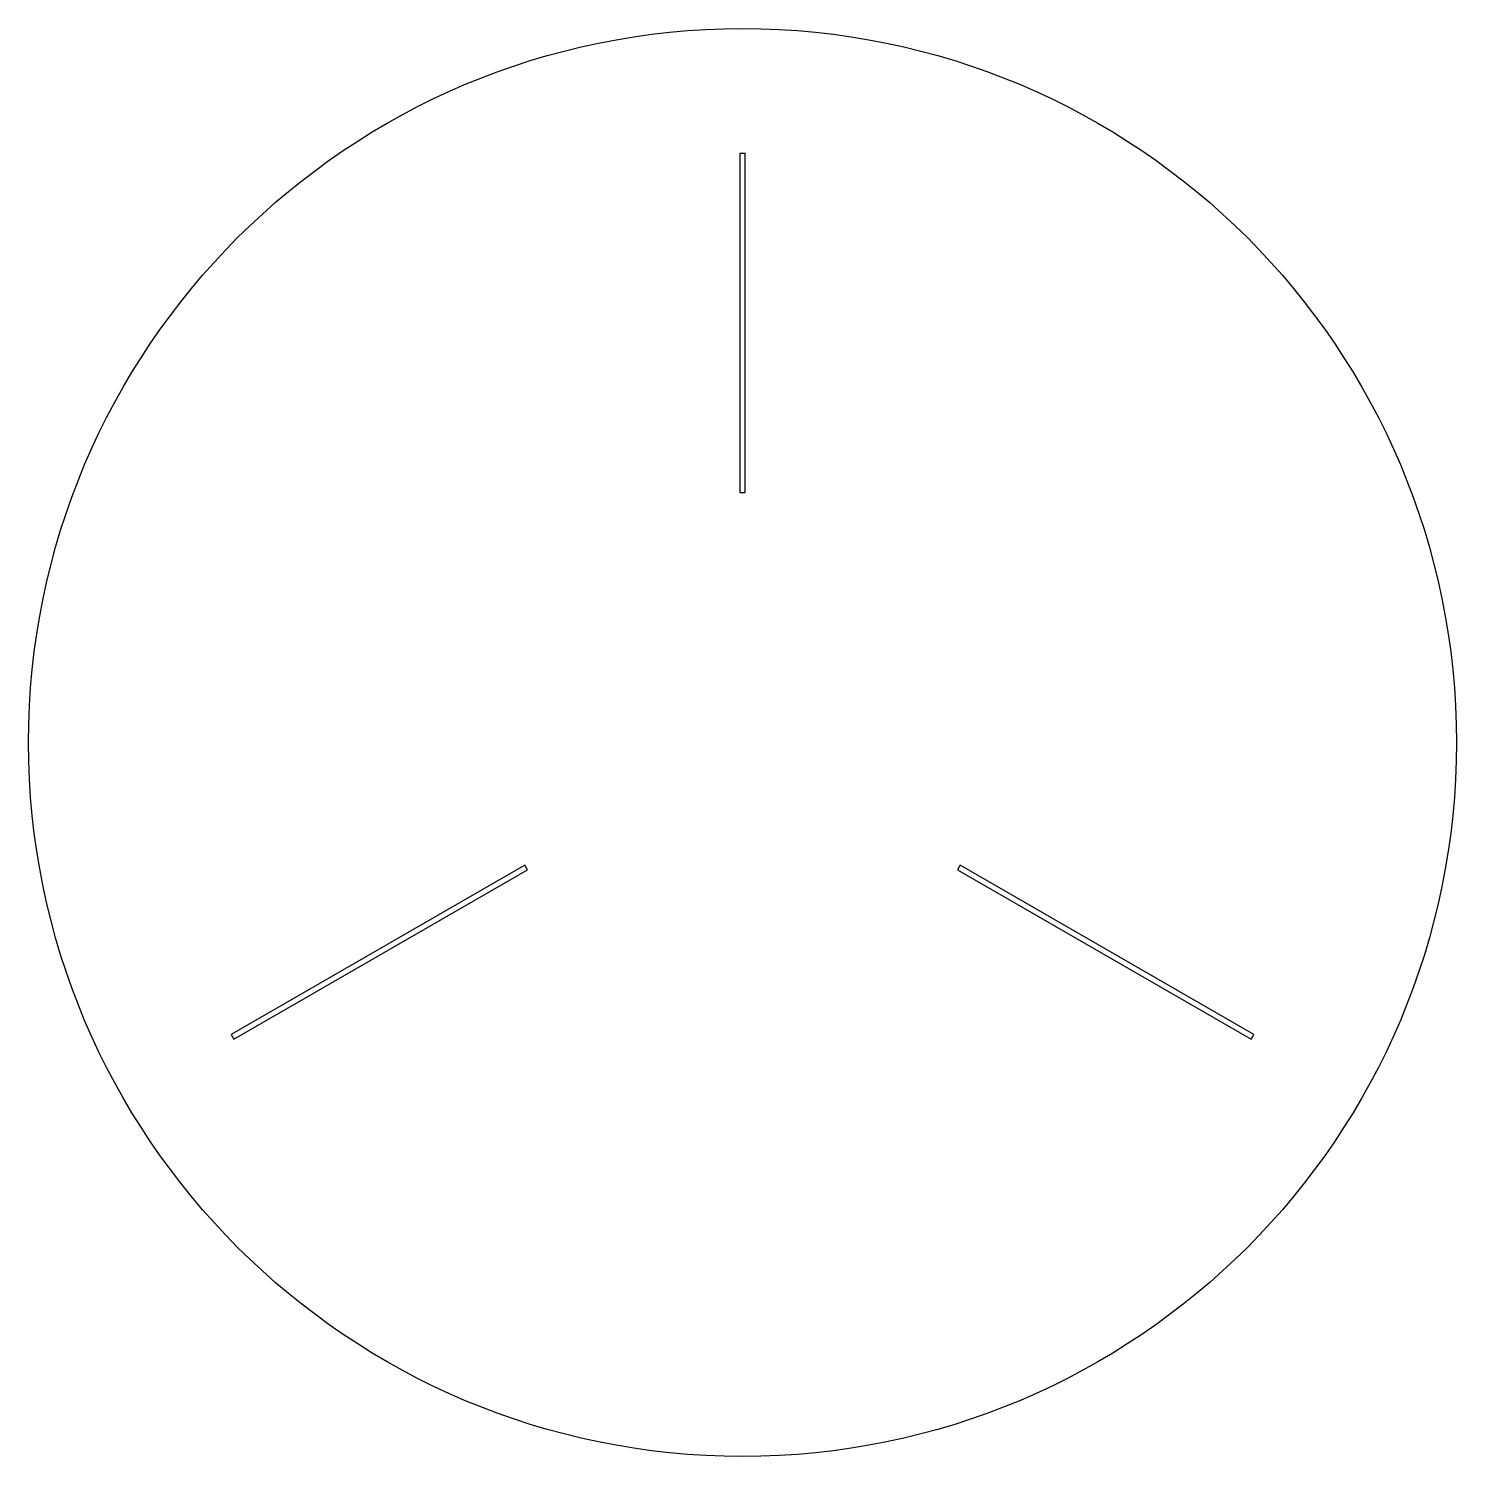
# Model space of a CAD drawing. Header units: millimetres. Extents: x -400 to 400, y -400 to 400.
import ezdxf

# ---------------------------------------------------------------- set-up
doc = ezdxf.new("R2010")
doc.units = ezdxf.units.MM
doc.layers.add('CUT', color=7, linetype='Continuous')

msp = doc.modelspace()

# ---------------------------------------------------------------- linework, layer by layer
at = {"layer": 'CUT'}
for points in [[(1.5, 140.03), (1.5, 329.97), (-1.5, 329.97), (-1.5, 140.03)], [(-122.02, -68.72), (-286.51, -163.69), (-285.01, -166.28), (-120.52, -71.31)], [(120.52, -71.31), (285.01, -166.28), (286.51, -163.69), (122.02, -68.72)]]:
    msp.add_lwpolyline(points, close=True, dxfattribs=at)
msp.add_circle((0, 0), 400, dxfattribs=at)

doc.saveas('drawing.dxf')
